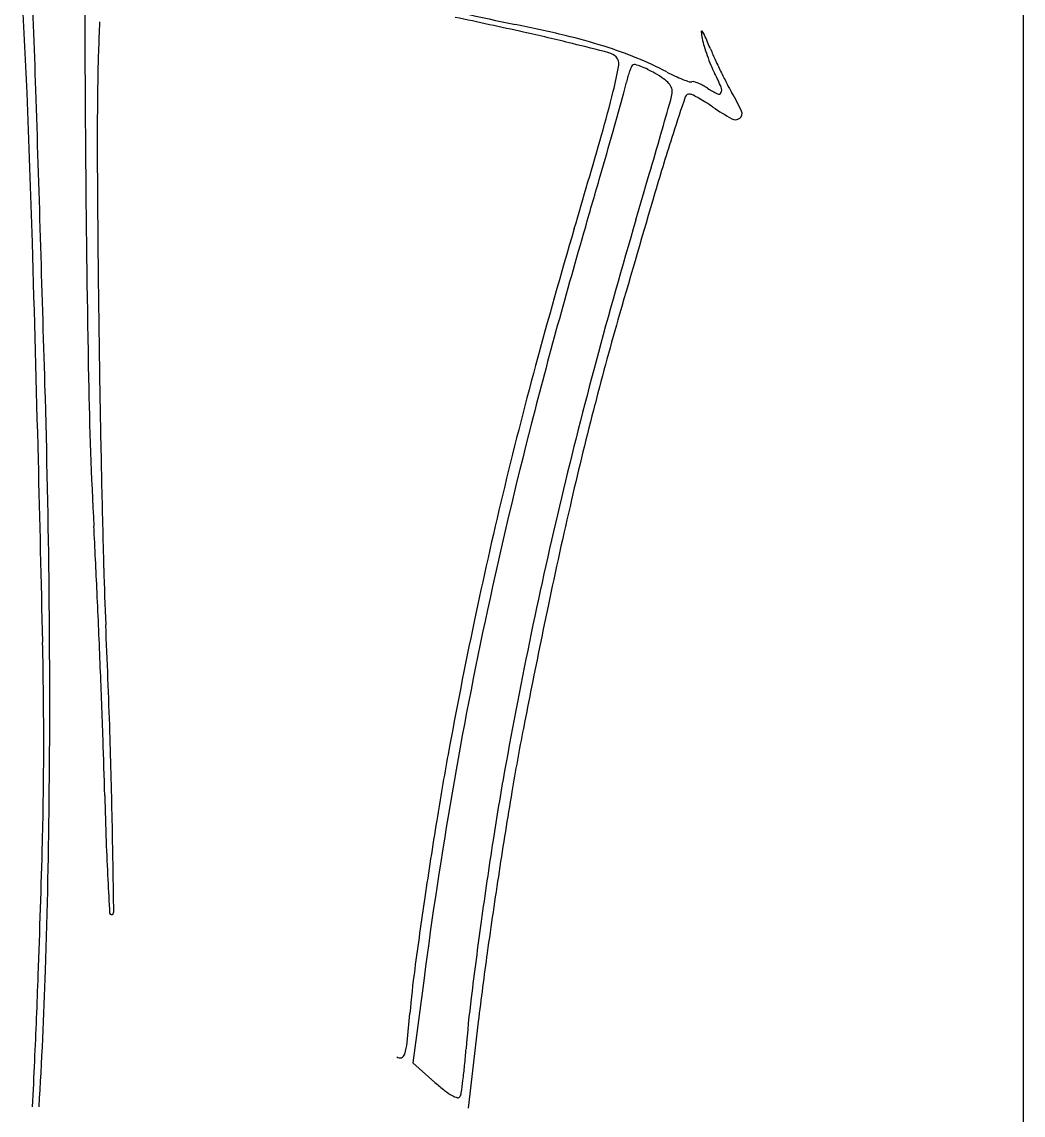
# Model space of a CAD drawing. Header units: millimetres. Extents: x 56222 to 3066687, y -650199 to -121287.
# Drawn here: x 141914.335 to 141917.326, y -185297.474 to -185294.208 of the extents above; entities that cross this region are included whole.
import ezdxf

# ---------------------------------------------------------------- set-up
doc = ezdxf.new("R2010")
doc.units = ezdxf.units.MM
doc.header["$MEASUREMENT"] = 0
doc.layers.add('$TD_AUDIT_GENERATED_(A0BDF17)', color=32, linetype='Continuous', lineweight=30)

msp = doc.modelspace()

# ---------------------------------------------------------------- linework, layer by layer
at = {"layer": '$TD_AUDIT_GENERATED_(A0BDF17)', "linetype": 'Continuous', "lineweight": 25, "ltscale": 2}
for p, q in [((141917.3259, -185271.9222, 0.5173), (141917.3259, -185302.8425, 0.5173)), ((141915.5361, -185297.0649, 0.5173), (141915.503, -185297.3181, 0.5173)), ((141915.6983, -185297.1955, 0.5173), (141915.668, -185297.4527, 0.5173)), ((141915.503, -185297.3181, 0.5173), (141915.5689, -185297.3765, 0.5173))]:
    msp.add_line(p, q, dxfattribs=at)
for centre, radius, start, end in [((142003.7429, -185293.9118, 0.5173), 89.2206, 180.046119, 180.459794), ((141898.0077, -185294.9376, 0.5173), 16.3773, 1.83964, 3.19593), ((141892.4326, -185295.3345, 0.5173), 21.9367, 2.38835, 3.21294), ((141917.2605, -185287.0768, 0.5173), 7.2855, 255.97058, 258.51143), ((141920.2165, -185294.4776, 0.5173), 5.6559, 177.2714, 179.0936), ((141910.7393, -185317.266, 0.5173), 23.5837, 77.52514, 78.03278), ((141914.9328, -185298.5292, 0.5173), 4.4011, 76.5303, 78.5115), ((141914.453, -185300.4796, 0.5173), 6.3914, 76.18412, 77.52505), ((141915.5494, -185295.955, 0.5173), 1.754, 72.592, 76.5303), ((141916.3659, -185294.2375, 0.5173), 0.0016, 38.5616, 186.1617), ((141916.6209, -185294.21, 0.5173), 0.2582, 186.1619, 190.812), ((141916.3258, -185294.2695, 0.5173), 0.0528, 23.7131, 38.5617), ((141913.274, -185295.6099, 0.5173), 3.386, 22.9597, 23.713), ((141913.9901, -185302.3618, 0.5173), 8.3296, 75.40832, 76.1841), ((141915.7014, -185295.4701, 0.5173), 1.2458, 67.8263, 72.5919), ((141916.5938, -185294.2152, 0.5173), 0.2306, 190.812, 196.6295), ((141916.9161, -185294.1189, 0.5173), 0.567, 196.6294, 199.6002), ((141916.0767, -185294.3464, 0.5173), 0.0471, 44.9999, 75.4083), ((141916.0901, -185294.333, 0.5173), 0.0282, 349.8217, 44.9999), ((141916.9396, -185294.1106, 0.5173), 0.5918, 199.6001, 202.5441), ((141917.5279, -185293.8078, 0.5173), 1.2338, 202.9597, 204.7024), ((141914.8449, -185294.1095, 0.5173), 1.2933, 346.2974, 349.8217), ((141916.3078, -185294.4138, 0.5173), 0.1679, 154.6226, 159.371), ((141916.1668, -185294.347, 0.5173), 0.0119, 121.7174, 154.6224), ((141916.1649, -185294.3439, 0.5173), 0.0083, 73.2697, 121.7174), ((141916.0996, -185294.5614, 0.5173), 0.2354, 68.9611, 73.2697), ((141915.7745, -185295.2907, 0.5173), 1.0522, 62.417, 67.8263), ((141916.0942, -185294.5754, 0.5173), 0.2504, 63.9149, 68.9612), ((141916.7216, -185294.201, 0.5173), 0.3559, 202.5441, 206.8534), ((141918.011, -185293.5856, 0.5173), 1.7656, 204.7024, 206.0346), ((141916.4026, -185294.4424, 0.5173), 0.267, 164.4372, 168.3909), ((141916.3301, -185294.4223, 0.5173), 0.1918, 159.3711, 164.4372), ((141916.025, -185294.7166, 0.5173), 0.4076, 60.4122, 63.915), ((141916.0669, -185294.643, 0.5173), 0.3229, 55.0538, 60.4123), ((141916.2014, -185294.4505, 0.5173), 0.0881, 40.9648, 55.0539), ((141916.5422, -185293.8213, 0.5173), 0.6057, 242.417, 245.031), ((141916.4541, -185294.0104, 0.5173), 0.3971, 245.031, 248.6174), ((141916.4603, -185293.9947, 0.5173), 0.414, 248.6174, 251.4436), ((141915.7113, -185294.7126, 0.5173), 0.7767, 23.4304, 26.8534), ((141917.894, -185293.6427, 0.5173), 1.6353, 206.0347, 207.3823), ((141582.8699, -185305.0589, 0.5173), 331.6777, 1.687364, 1.839541), ((141925.7552, -185294.5653, 0.5173), 11.1953, 179.09354, 180.30522), ((141915.6922, -185294.2965, 0.5173), 0.4582, 344.3203, 348.3908), ((141916.2345, -185294.4218, 0.5173), 0.0443, 19.9114, 40.9648), ((141916.2492, -185294.4164, 0.5173), 0.0286, 350.691, 19.9115), ((141916.3327, -185294.3746, 0.5173), 0.0132, 251.4435, 285.5408), ((141916.3396, -185294.3992, 0.5173), 0.0124, 73.5026, 105.5408), ((141916.3082, -185294.5051, 0.5173), 0.1228, 67.564, 73.5027), ((141916.2985, -185294.5287, 0.5173), 0.1483, 61.6034, 67.564), ((141916.2759, -185294.5706, 0.5173), 0.1959, 56.7661, 61.6034), ((141916.5337, -185294.1771, 0.5173), 0.2745, 236.766, 243.9165), ((141916.4058, -185294.4116, 0.5173), 0.0196, 335.0116, 23.4304), ((141916.9048, -185294.1551, 0.5173), 0.5214, 207.3823, 210.5411), ((141876.9016, -185295.9822, 0.5173), 37.4811, 1.70416, 2.38827), ((141912.9835, -185293.6556, 0.5173), 3.2092, 343.8755, 346.2974), ((141875.7984, -185283.0981, 0.5173), 41.894, 344.15798, 344.32024), ((141868.4708, -185280.8797, 0.5173), 49.6886, 344.0385, 344.16157), ((141916.1004, -185294.392, 0.5173), 0.1794, 344.1616, 350.6909), ((141921.9558, -185296.3637, 0.5173), 5.9608, 161.09418, 162.20915), ((141916.3284, -185294.4364, 0.5173), 0.0125, 76.583, 161.0941), ((141916.3218, -185294.4641, 0.5173), 0.041, 62.5069, 76.583), ((141916.1026, -185294.8853, 0.5173), 0.5159, 60.3013, 62.5069), ((141916.0824, -185294.9207, 0.5173), 0.5566, 57.8768, 60.3013), ((141916.4165, -185294.4165, 0.5173), 0.00793, 243.9165, 335.0116), ((141915.9378, -185294.7256, 0.5173), 0.6014, 24.5669, 30.5411), ((141916.0139, -185295.0299, 0.5173), 0.6855, 55.803, 57.8768), ((141916.8218, -185293.841, 0.5173), 0.7519, 235.8031, 240.9044), ((141916.4692, -185294.4827, 0.5173), 0.0171, 307.141, 24.5669), ((141916.4666, -185294.4793, 0.5173), 0.0215, 240.9044, 307.141), ((141889.0011, -185286.8445, 0.5173), 28.17, 343.8722, 344.15799), ((141893.3748, -185288.0027, 0.5173), 23.786, 343.73841, 344.03841), ((141923.1609, -185296.7504, 0.5173), 7.2263, 162.20909, 163.67011), ((141864.8006, -185279.726, 0.5173), 53.3653, 343.56355, 343.87547), ((141972.3087, -185294.1641, 0.5173), 57.7854, 180.459786, 181.099893), ((141978.2703, -185294.2855, 0.5173), 63.7112, 180.305219, 180.639826), ((141873.0929, -185282.2445, 0.5173), 44.7299, 343.67005, 343.87219), ((141877.1631, -185283.2738, 0.5173), 40.6733, 343.5376, 343.73837), ((142015.954, -185323.9376, 0.5173), 103.9203, 163.670115, 163.878442), ((141932.9572, -185299.7609, 0.5173), 17.5058, 163.5376, 164.97342), ((141933.4511, -185299.9287, 0.5173), 18.1656, 163.6701, 165.58648), ((141933.7382, -185300.0631, 0.5173), 18.5096, 163.56349, 164.88036), ((141756.2027, -185299.5731, 0.5173), 158.2334, 1.469414, 1.704098), ((141966.9382, -185294.4121, 0.5173), 52.3783, 180.63978, 180.95445), ((141925.4266, -185297.7712, 0.5173), 9.6871, 163.87854, 165.52588), ((141930.3751, -185299.0678, 0.5173), 14.8323, 164.97342, 166.59922), ((141929.3922, -185298.8889, 0.5173), 14.0078, 164.88034, 166.50315), ((141880.4316, -185296.2931, 0.5173), 33.9869, 0.64457, 1.68735), ((141927.7307, -185295.02, 0.5173), 13.1992, 181.09979, 183.01571), ((141971.947, -185294.3287, 0.5173), 57.3878, 180.954434, 181.248247), ((141927.7703, -185298.3762, 0.5173), 12.1077, 165.52598, 166.91963), ((141929.7803, -185298.9853, 0.5173), 14.3755, 165.58645, 167.87042), ((141794.8866, -185298.5807, 0.5173), 119.5369, 1.207898, 1.469396), ((141965.768, -185294.4633, 0.5173), 51.2074, 181.24827, 181.54071), ((141928.8831, -185298.7667, 0.5173), 13.4841, 166.50311, 168.15939), ((141929.9118, -185298.9574, 0.5173), 14.3561, 166.59928, 168.2528), ((141930.5479, -185299.0216, 0.5173), 14.9592, 166.91966, 168.16641), ((141886.9863, -185297.1665, 0.5173), 27.6017, 2.6036, 3.01567), ((141924.2795, -185295.5792, 0.5173), 9.7038, 181.54074, 182.5434), ((141886.2007, -185296.2283, 0.5173), 28.2174, 359.44576, 0.6446), ((141869.766, -185297.9495, 0.5173), 44.8398, 2.31709, 2.60357), ((141928.9743, -185298.8121, 0.5173), 13.5511, 167.87037, 170.22583), ((141941.0366, -185301.2192, 0.5173), 25.6756, 168.16635, 168.99828), ((141884.6491, -185297.3396, 0.5173), 29.9657, 1.93288, 2.54342), ((141930.9745, -185299.2051, 0.5173), 15.621, 168.15936, 169.64261), ((141930.5547, -185299.0911, 0.5173), 15.0127, 168.25288, 169.85186), ((141899.6744, -185296.3713, 0.5173), 14.7257, 359.98545, 1.20791), ((141871.9441, -185297.8614, 0.5173), 42.6599, 2.02807, 2.31707), ((141896.299, -185296.9464, 0.5173), 18.3091, 1.04982, 1.93286), ((141923.0339, -185297.7193, 0.5173), 7.3359, 168.9982, 170.49864), ((141898.4562, -185296.9225, 0.5173), 16.1312, 1.43078, 2.02803), ((141903.7343, -185296.3723, 0.5173), 10.6658, 358.46822, 359.98539), ((141925.062, -185298.1245, 0.5173), 9.6106, 169.64265, 170.83691), ((141924.3442, -185297.9794, 0.5173), 8.7035, 169.85186, 171.23359), ((141890.4244, -185296.2691, 0.5173), 23.9935, 358.15477, 359.44574), ((141927.7159, -185296.1917, 0.5173), 13.1376, 181.43075, 182.02502), ((141929.2225, -185298.8548, 0.5173), 13.8029, 170.22584, 172.54899), ((141933.4118, -185299.4562, 0.5173), 17.8582, 170.49863, 171.27052), ((141932.6105, -185299.3421, 0.5173), 17.2567, 170.83696, 171.60747), ((141799.3086, -185298.7238, 0.5173), 115.3158, 0.92286, 1.049827), ((141873.5192, -185295.5643, 0.5173), 40.8917, 357.90971, 358.46823), ((141921.2259, -185296.4212, 0.5173), 6.6435, 182.02503, 183.01486), ((141931.6006, -185299.0984, 0.5173), 16.0457, 171.2335, 172.1076), ((141933.8135, -185299.5179, 0.5173), 18.2646, 171.27055, 172.04037), ((141948.0783, -185295.0069, 0.5173), 33.5332, 183.01491, 183.1868), ((141932.496, -185299.3252, 0.5173), 17.141, 171.60745, 172.33029), ((141914.6011, -185296.8708, 0.5173), 0.00412, 183.1869, 269.9998), ((141914.6011, -185296.8666, 0.5173), 0.00836, 269.9999, 0.9229), ((141931.1895, -185299.0415, 0.5173), 15.6306, 172.10755, 172.95209), ((141925.1926, -185298.3125, 0.5173), 9.5598, 172.04036, 173.29008), ((141884.8118, -185295.9765, 0.5173), 29.5916, 357.41311, 357.90975), ((141901.023, -185296.6106, 0.5173), 13.3894, 356.41001, 358.1548), ((141918.1945, -185297.3993, 0.5173), 2.7103, 172.3303, 175.155), ((141918.8656, -185297.5178, 0.5173), 3.2129, 172.9522, 175.6818), ((141910.6337, -185296.7584, 0.5173), 4.8776, 354.1354, 355.155), ((141915.2961, -185297.2373, 0.5173), 0.1907, 343.4488, 354.1354), ((141913.3904, -185297.1044, 0.5173), 2.2779, 354.4275, 355.6818), ((141891.9613, -185296.2996, 0.5173), 22.4348, 357.06328, 357.41314), ((141915.4639, -185297.2894, 0.5173), 0.0139, 231.3219, 291.086), ((141915.4629, -185297.2869, 0.5173), 0.0166, 291.0859, 343.4487), ((141914.1804, -185297.1815, 0.5173), 1.4841, 352.6984, 354.4276), ((141916.0019, -185296.8883, 0.5173), 0.6526, 228.4274, 231.7254), ((141913.8176, -185297.135, 0.5173), 1.8499, 351.5394, 352.6984), ((141915.706, -185297.2634, 0.5173), 0.1748, 231.7255, 240.5131), ((141915.6541, -185297.3552, 0.5173), 0.0693, 240.5132, 254.6585), ((141915.6123, -185297.4019, 0.5173), 0.0355, 331.7037, 351.5393), ((141915.6375, -185297.4155, 0.5173), 0.00682, 254.6585, 331.7037)]:
    msp.add_arc(centre, radius, start, end, dxfattribs=at)

doc.saveas('drawing.dxf')
